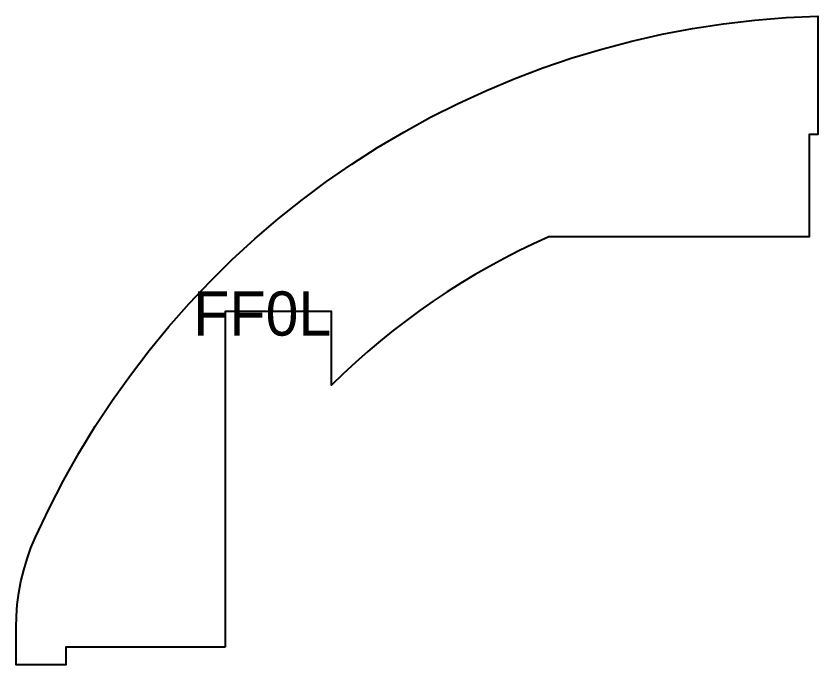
# Model space of a CAD drawing. Header units: millimetres. Extents: x 0 to 610, y 0 to 457.
# Drawn here: x 116 to 161.32, y 118.38 to 155.09 of the extents above; entities that cross this region are included whole.
import ezdxf

# ---------------------------------------------------------------- set-up
doc = ezdxf.new("R2010")
doc.units = ezdxf.units.MM
doc.layers.add('CUT_AIRCRAFT', color=7, linetype='Continuous')
doc.layers.add('LABEL_DO_NOT_CUT', color=3, linetype='Continuous')

msp = doc.modelspace()

# ---------------------------------------------------------------- linework, layer by layer
at = {"layer": 'CUT_AIRCRAFT'}
msp.add_lwpolyline([(127.8222, 119.38256), (124.8222, 119.38256), (118.8222, 119.38256), (118.8222, 118.38256), (116, 118.38256), (116, 120.48574), (116.01754, 121.14769), (116.06996, 121.80639), (116.15697, 122.4605), (116.27829, 123.10866), (116.43361, 123.74953), (116.62266, 124.38174), (116.84514, 125.00395), (117.10075, 125.61479), (117.86561, 127.23672), (118.68368, 128.82237), (119.55361, 130.37083), (120.47407, 131.88122), (121.44371, 133.35264), (122.46121, 134.7842), (123.52521, 136.17501), (124.63437, 137.52418), (125.78737, 138.8308), (126.98286, 140.094), (128.21949, 141.31288), (129.49594, 142.48654), (130.81086, 143.61409), (132.16291, 144.69463), (133.55075, 145.72729), (134.97304, 146.71116), (136.42845, 147.64534), (137.91563, 148.52896), (139.43324, 149.36111), (140.97995, 150.1409), (142.55441, 150.86743), (144.15529, 151.53983), (145.78124, 152.15719), (147.43093, 152.71862), (149.10302, 153.22322), (150.79616, 153.67011), (152.50903, 154.0584), (154.24027, 154.38718), (155.98855, 154.65557), (157.75253, 154.86267), (159.53086, 155.00759), (161.32222, 155.08944), (161.32222, 148.38256), (160.8222, 148.38256), (160.8222, 142.59651), (146.1065, 142.59651), (145.25411, 142.20737), (144.4116, 141.79924), (143.57927, 141.37234), (142.75742, 140.92686), (141.94635, 140.46301), (141.14637, 139.98099), (140.35776, 139.48101), (139.58084, 138.96329), (138.81591, 138.42801), (138.06326, 137.87539), (137.3232, 137.30563), (136.59602, 136.71894), (135.88203, 136.11552), (135.18153, 135.49558), (134.49482, 134.85933), (133.8222, 134.20697), (133.8222, 138.38256), (127.8222, 138.38256), (127.8222, 125.38256)], close=True, dxfattribs=at)

# ---------------------------------------------------------------- texts
at = {"layer": 'LABEL_DO_NOT_CUT'}
msp.add_text('FF0L', height=2.5, dxfattribs=at).set_placement((126.01787, 137.01229))

doc.saveas('drawing.dxf')
